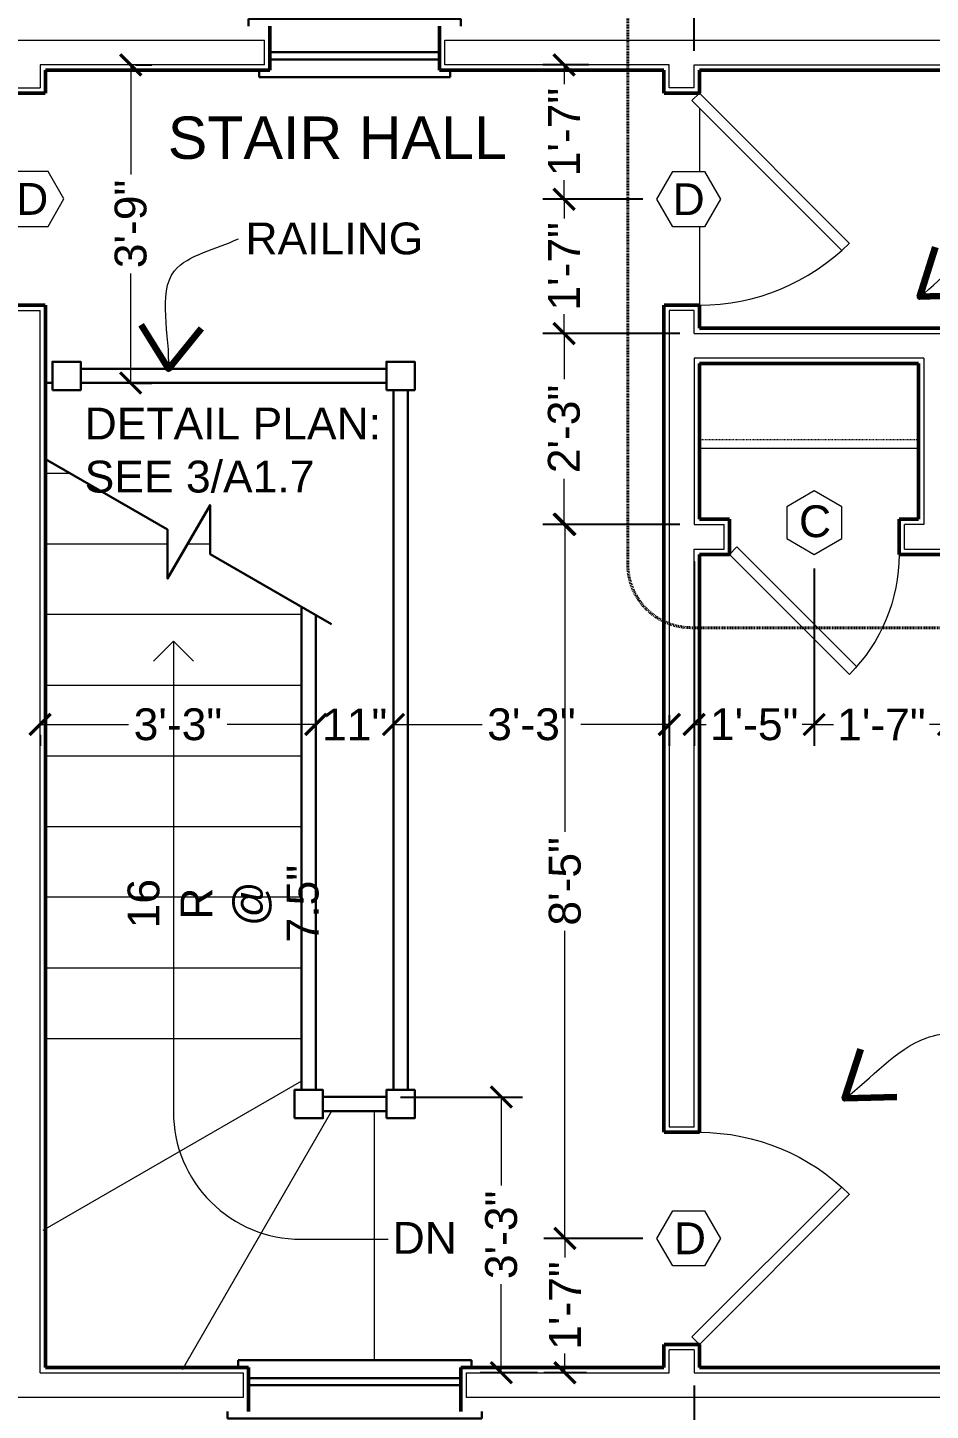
# Model space of a CAD drawing. Header units: inches. Extents: x -54 to 15382, y 469 to 41738.
# Drawn here: x 3613.8 to 3741.4, y 6575.4 to 6771 of the extents above; entities that cross this region are included whole.
import ezdxf

# ---------------------------------------------------------------- set-up
doc = ezdxf.new("R2010")
doc.units = ezdxf.units.IN
doc.header["$MEASUREMENT"] = 0
doc.linetypes.add('DASHED2', pattern=[0.375, 0.25, -0.125])
doc.layers.get('0').update_dxf_attribs({"lineweight": 9})
for name, color, linetype, lineweight in [('1', 7, 'Continuous', 9), ('2', 7, 'Continuous', 18), ('3', 7, 'Continuous', 30), ('5', 7, 'Continuous', 50), ('A-DIMSx', 7, 'Continuous', 9), ('A-LINK', 7, 'Continuous', 40), ('A-SYMB', 7, 'Continuous', 18), ('A-TEXTx', 7, 'Continuous', 18)]:
    doc.layers.add(name, color=color, linetype=linetype, lineweight=lineweight)
doc.styles.get("Standard").update_dxf_attribs({"font": 'arial.ttf'})
doc.dimstyles.get("Standard").update_dxf_attribs({"dimtxt": 3, "dimasz": 2, "dimexe": 0.03125, "dimexo": 0.0625, "dimgap": 0.03125, "dimtad": 0, "dimtoh": 1, "dimdec": 4, "dimlfac": 0.99985, "dimzin": 0, "dimdsep": 46, "dimlunit": 4, "dimtxsty": 'Standard', "dimblk": 'ARCHTICK', "dimblk1": 'ARCHTICK', "dimblk2": 'ARCHTICK', "dimcen": 0.09, "dimclrt": 256, "dimadec": 0, "dimazin": 0, "dimtfac": 1, "dimtdec": 4, "dimtofl": 0, "dimtmove": 0, "dimatfit": 3, "dimfxl": 1, "dimtolj": 1, "dimtzin": 0, "dimarcsym": 0})

# ---------------------------------------------------------------- blocks, each defined once
blk = doc.blocks.new('window plan 24')
at = {"layer": '1'}
for p, q in [((181.69, 1833.26), (181.69, 1836.76)), ((207.19, 1833.26), (207.19, 1836.76))]:
    blk.add_line(p, q, dxfattribs=at)
at = {"layer": '3'}
for p, q in [((209.44, 1839.76), (179.44, 1839.76)), ((179.44, 1839.76), (179.44, 1838.76)), ((209.44, 1838.76), (209.44, 1839.76)), ((206.44, 1835.04), (182.44, 1835.04)), ((206.44, 1834.04), (182.44, 1834.04)), ((180.94, 1832.51), (180.94, 1831.51)), ((180.94, 1831.51), (207.94, 1831.51)), ((207.94, 1831.51), (207.94, 1832.51))]:
    blk.add_line(p, q, dxfattribs=at)
at = {"layer": '5'}
for p, q in [((182.44, 1832.51), (182.44, 1838.76)), ((206.44, 1832.51), (206.44, 1838.76))]:
    blk.add_line(p, q, dxfattribs=at)
blk = doc.blocks.new('window plan 30')
at = {"layer": '1'}
for p, q in [((181.94, 1684.26), (181.94, 1680.76)), ((213.44, 1684.26), (213.44, 1680.76))]:
    blk.add_line(p, q, dxfattribs=at)
at = {"layer": '3'}
for p, q in [((181.19, 1685.01), (181.19, 1686.01)), ((181.19, 1686.01), (214.19, 1686.01)), ((214.19, 1686.01), (214.19, 1685.01)), ((212.69, 1683.48), (182.69, 1683.48)), ((212.69, 1682.48), (182.69, 1682.48)), ((179.69, 1677.76), (179.69, 1678.76)), ((215.69, 1678.76), (215.69, 1677.76)), ((215.69, 1677.76), (179.69, 1677.76))]:
    blk.add_line(p, q, dxfattribs=at)
at = {"layer": '5'}
for p, q in [((182.69, 1685.01), (182.69, 1678.76)), ((212.69, 1685.01), (212.69, 1678.76))]:
    blk.add_line(p, q, dxfattribs=at)
blk = doc.blocks.new('door plan 30')
at = {"layer": '1'}
for p, q in [((362.69, 1685.01), (359.19, 1685.01)), ((363.44, 1684.26), (362.38, 1683.2)), ((363.44, 1684.26), (384.65, 1663.05)), ((362.38, 1683.2), (383.57, 1662.01)), ((362.69, 1653.51), (359.19, 1653.51))]:
    blk.add_line(p, q, dxfattribs=at)
blk.add_arc((363.44, 1684.26), 30, 270, 315, dxfattribs=at)
at = {"layer": '5'}
for p, q in [((358.44, 1684.26), (363.44, 1684.26)), ((358.44, 1654.26), (363.44, 1654.26))]:
    blk.add_line(p, q, dxfattribs=at)
blk = doc.blocks.new('_ArchTick')
at = {"color": 0, "linetype": 'ByBlock', "lineweight": 0, "const_width": 0.15}
blk.add_lwpolyline([(-0.5, -0.5), (0.5, 0.5)], dxfattribs=at)
blk = doc.blocks.new('*D92')
at = {"layer": 'A-DIMSx', "color": 0, "lineweight": -2, "ltscale": 0.1}
for p, q in [((3612, 6767.77), (3612, 6834.27)), ((3708, 6773.77), (3708, 6834.27))]:
    blk.add_line(p, q, dxfattribs=at)
at = {"layer": 'A-DIMSx', "color": 0, "lineweight": 5, "ltscale": 0.1}
for p, q in [((3612, 6831.27), (3656.94, 6831.27)), ((3708, 6831.27), (3663.06, 6831.27))]:
    blk.add_line(p, q, dxfattribs=at)
at = {"layer": 'A-DIMSx', "color": 0, "lineweight": 5, "xscale": 3, "yscale": 3, "zscale": 3, "rotation": 180}
blk.add_blockref('_ArchTick', (3612, 6831.27), dxfattribs=at)
at = {"layer": 'A-DIMSx', "color": 0, "lineweight": 5, "xscale": 3, "yscale": 3, "zscale": 3}
blk.add_blockref('_ArchTick', (3708, 6831.27), dxfattribs=at)
at = {"layer": 'A-DIMSx', "ltscale": 0.25, "insert": (3660, 6831.27), "char_height": 4.5, "attachment_point": 5}
blk.add_mtext("\\A1;8'", dxfattribs=at)
blk = doc.blocks.new('*D93')
at = {"layer": 'A-DIMSx', "color": 0, "lineweight": -2, "ltscale": 0.1}
for p, q in [((3708, 6767.77), (3708, 6834.27)), ((3852, 6771.27), (3852, 6834.27))]:
    blk.add_line(p, q, dxfattribs=at)
at = {"layer": 'A-DIMSx', "color": 0, "lineweight": 5, "ltscale": 0.1}
for p, q in [((3708, 6831.27), (3775.39, 6831.27)), ((3852, 6831.27), (3784.61, 6831.27))]:
    blk.add_line(p, q, dxfattribs=at)
at = {"layer": 'A-DIMSx', "color": 0, "lineweight": 5, "xscale": 3, "yscale": 3, "zscale": 3, "rotation": 180}
blk.add_blockref('_ArchTick', (3708, 6831.27), dxfattribs=at)
at = {"layer": 'A-DIMSx', "color": 0, "lineweight": 5, "xscale": 3, "yscale": 3, "zscale": 3}
blk.add_blockref('_ArchTick', (3852, 6831.27), dxfattribs=at)
at = {"layer": 'A-DIMSx', "ltscale": 0.25, "insert": (3780, 6831.27), "char_height": 4.5, "attachment_point": 5}
blk.add_mtext("\\A1;12'", dxfattribs=at)
blk = doc.blocks.new('*D99')
at = {"layer": 'A-DIMSx', "color": 0, "lineweight": -2, "ltscale": 0.1}
for p, q in [((3612, 6578.77), (3612, 6468.84)), ((3660, 6563.28), (3660, 6468.84))]:
    blk.add_line(p, q, dxfattribs=at)
at = {"layer": 'A-DIMSx', "color": 0, "lineweight": 5, "ltscale": 0.1}
for p, q in [((3612, 6471.84), (3632.85, 6471.84)), ((3660, 6471.84), (3639.15, 6471.84))]:
    blk.add_line(p, q, dxfattribs=at)
at = {"layer": 'A-DIMSx', "color": 0, "lineweight": 5, "xscale": 3, "yscale": 3, "zscale": 3, "rotation": 180}
blk.add_blockref('_ArchTick', (3612, 6471.84), dxfattribs=at)
at = {"layer": 'A-DIMSx', "color": 0, "lineweight": 5, "xscale": 3, "yscale": 3, "zscale": 3}
blk.add_blockref('_ArchTick', (3660, 6471.84), dxfattribs=at)
at = {"layer": 'A-DIMSx', "ltscale": 0.25, "insert": (3636, 6471.84), "char_height": 4.5, "attachment_point": 5}
blk.add_mtext("\\A1;4'", dxfattribs=at)
blk = doc.blocks.new('*D100')
at = {"layer": 'A-DIMSx', "color": 0, "lineweight": -2, "ltscale": 0.1}
for p, q in [((3708, 6578.77), (3708, 6468.84)), ((3660, 6563.28), (3660, 6468.84))]:
    blk.add_line(p, q, dxfattribs=at)
at = {"layer": 'A-DIMSx', "color": 0, "lineweight": 5, "ltscale": 0.1}
for p, q in [((3660, 6471.84), (3680.85, 6471.84)), ((3708, 6471.84), (3687.15, 6471.84))]:
    blk.add_line(p, q, dxfattribs=at)
at = {"layer": 'A-DIMSx', "color": 0, "lineweight": 5, "xscale": 3, "yscale": 3, "zscale": 3, "rotation": 180}
blk.add_blockref('_ArchTick', (3660, 6471.84), dxfattribs=at)
at = {"layer": 'A-DIMSx', "color": 0, "lineweight": 5, "xscale": 3, "yscale": 3, "zscale": 3}
blk.add_blockref('_ArchTick', (3708, 6471.84), dxfattribs=at)
at = {"layer": 'A-DIMSx', "ltscale": 0.25, "insert": (3684, 6471.84), "char_height": 4.5, "attachment_point": 5}
blk.add_mtext("\\A1;4'", dxfattribs=at)
blk = doc.blocks.new('*D101')
at = {"layer": 'A-DIMSx', "color": 0, "lineweight": -2, "ltscale": 0.1}
for p, q in [((3708, 6578.77), (3708, 6468.84)), ((3774, 6564.28), (3774, 6468.84))]:
    blk.add_line(p, q, dxfattribs=at)
at = {"layer": 'A-DIMSx', "color": 0, "lineweight": 5, "ltscale": 0.1}
for p, q in [((3708, 6471.84), (3734, 6471.84)), ((3774, 6471.84), (3748, 6471.84))]:
    blk.add_line(p, q, dxfattribs=at)
at = {"layer": 'A-DIMSx', "color": 0, "lineweight": 5, "xscale": 3, "yscale": 3, "zscale": 3, "rotation": 180}
blk.add_blockref('_ArchTick', (3708, 6471.84), dxfattribs=at)
at = {"layer": 'A-DIMSx', "color": 0, "lineweight": 5, "xscale": 3, "yscale": 3, "zscale": 3}
blk.add_blockref('_ArchTick', (3774, 6471.84), dxfattribs=at)
at = {"layer": 'A-DIMSx', "ltscale": 0.25, "insert": (3741, 6471.84), "char_height": 4.5, "attachment_point": 5}
blk.add_mtext('\\A1;5\'-6"', dxfattribs=at)
blk = doc.blocks.new('*D135')
at = {"layer": 'A-DIMSx', "color": 0, "lineweight": -2, "ltscale": 0.1}
for p, q in [((3660, 6782.28), (3660, 6825.26)), ((3708, 6767.77), (3708, 6825.26))]:
    blk.add_line(p, q, dxfattribs=at)
at = {"layer": 'A-DIMSx', "color": 0, "lineweight": 5, "ltscale": 0.1}
for p, q in [((3660, 6822.26), (3680.85, 6822.26)), ((3708, 6822.26), (3687.15, 6822.26))]:
    blk.add_line(p, q, dxfattribs=at)
at = {"layer": 'A-DIMSx', "color": 0, "lineweight": 5, "xscale": 3, "yscale": 3, "zscale": 3, "rotation": 180}
blk.add_blockref('_ArchTick', (3660, 6822.26), dxfattribs=at)
at = {"layer": 'A-DIMSx', "color": 0, "lineweight": 5, "xscale": 3, "yscale": 3, "zscale": 3}
blk.add_blockref('_ArchTick', (3708, 6822.26), dxfattribs=at)
at = {"layer": 'A-DIMSx', "ltscale": 0.25, "insert": (3684, 6822.26), "char_height": 4.5, "attachment_point": 5}
blk.add_mtext("\\A1;4'", dxfattribs=at)
blk = doc.blocks.new('door plan 24')
at = {"layer": '1'}
for p, q in [((356.81, 1360.16), (360.31, 1360.16)), ((356.06, 1335.41), (339.09, 1352.38)), ((357.12, 1336.47), (340.15, 1353.44)), ((356.06, 1335.41), (357.12, 1336.47)), ((356.81, 1334.66), (360.31, 1334.66))]:
    blk.add_line(p, q, dxfattribs=at)
blk.add_arc((356.06, 1335.41), 24, 90, 135, dxfattribs=at)
at = {"layer": '5'}
for p, q in [((361.06, 1359.41), (356.06, 1359.41)), ((361.06, 1335.41), (356.06, 1335.41))]:
    blk.add_line(p, q, dxfattribs=at)
blk = doc.blocks.new('*D155')
at = {"layer": 'A-DIMSx', "color": 0, "lineweight": -2, "ltscale": 0.1}
for p, q in [((3468, 6575.27), (3468, 6450.84)), ((3852, 6575.27), (3852, 6450.84))]:
    blk.add_line(p, q, dxfattribs=at)
at = {"layer": 'A-DIMSx', "color": 0, "lineweight": 5, "ltscale": 0.1}
for p, q in [((3468, 6453.84), (3655.18, 6453.84)), ((3852, 6453.84), (3664.82, 6453.84))]:
    blk.add_line(p, q, dxfattribs=at)
at = {"layer": 'A-DIMSx', "color": 0, "lineweight": 5, "xscale": 3, "yscale": 3, "zscale": 3, "rotation": 180}
blk.add_blockref('_ArchTick', (3468, 6453.84), dxfattribs=at)
at = {"layer": 'A-DIMSx', "color": 0, "lineweight": 5, "xscale": 3, "yscale": 3, "zscale": 3}
blk.add_blockref('_ArchTick', (3852, 6453.84), dxfattribs=at)
at = {"layer": 'A-DIMSx', "ltscale": 0.25, "insert": (3660, 6453.84), "char_height": 4.5, "attachment_point": 5}
blk.add_mtext("\\A1;32'", dxfattribs=at)
blk = doc.blocks.new('*D157')
at = {"layer": 'A-DIMSx', "color": 0, "lineweight": -2, "ltscale": 0.1}
for p, q in [((3708, 6578.97), (3708, 6459.84)), ((3612, 6482.95), (3612, 6459.84))]:
    blk.add_line(p, q, dxfattribs=at)
at = {"layer": 'A-DIMSx', "color": 0, "lineweight": 5, "ltscale": 0.1}
for p, q in [((3612, 6462.84), (3656.94, 6462.84)), ((3708, 6462.84), (3663.06, 6462.84))]:
    blk.add_line(p, q, dxfattribs=at)
at = {"layer": 'A-DIMSx', "color": 0, "lineweight": 5, "xscale": 3, "yscale": 3, "zscale": 3, "rotation": 180}
blk.add_blockref('_ArchTick', (3612, 6462.84), dxfattribs=at)
at = {"layer": 'A-DIMSx', "color": 0, "lineweight": 5, "xscale": 3, "yscale": 3, "zscale": 3}
blk.add_blockref('_ArchTick', (3708, 6462.84), dxfattribs=at)
at = {"layer": 'A-DIMSx', "ltscale": 0.25, "insert": (3660, 6462.84), "char_height": 4.5, "attachment_point": 5}
blk.add_mtext("\\A1;8'", dxfattribs=at)
blk = doc.blocks.new('*D158')
at = {"layer": 'A-DIMSx', "color": 0, "lineweight": -2, "ltscale": 0.1}
for p, q in [((3708, 6578.97), (3708, 6459.84)), ((3852, 6575.27), (3852, 6459.84))]:
    blk.add_line(p, q, dxfattribs=at)
at = {"layer": 'A-DIMSx', "color": 0, "lineweight": 5, "ltscale": 0.1}
for p, q in [((3708, 6462.84), (3775.39, 6462.84)), ((3852, 6462.84), (3784.61, 6462.84))]:
    blk.add_line(p, q, dxfattribs=at)
at = {"layer": 'A-DIMSx', "color": 0, "lineweight": 5, "xscale": 3, "yscale": 3, "zscale": 3, "rotation": 180}
blk.add_blockref('_ArchTick', (3708, 6462.84), dxfattribs=at)
at = {"layer": 'A-DIMSx', "color": 0, "lineweight": 5, "xscale": 3, "yscale": 3, "zscale": 3}
blk.add_blockref('_ArchTick', (3852, 6462.84), dxfattribs=at)
at = {"layer": 'A-DIMSx', "ltscale": 0.25, "insert": (3780, 6462.84), "char_height": 4.5, "attachment_point": 5}
blk.add_mtext("\\A1;12'", dxfattribs=at)
blk = doc.blocks.new('*D162')
at = {"layer": 'A-DIMSx', "color": 0, "lineweight": 5, "ltscale": 0.1}
for p, q in [((3628.33, 6765.77), (3628.33, 6750.27)), ((3628.33, 6720.77), (3628.33, 6736.28))]:
    blk.add_line(p, q, dxfattribs=at)
at = {"layer": 'A-DIMSx', "color": 0, "lineweight": -2, "ltscale": 0.1}
for p, q in [((3629, 6765.77), (3631.33, 6765.77)), ((3629.01, 6720.77), (3631.33, 6720.77))]:
    blk.add_line(p, q, dxfattribs=at)
at = {"layer": 'A-DIMSx', "color": 0, "lineweight": 5, "xscale": 3, "yscale": 3, "zscale": 3}
for p, rotation in [((3628.33, 6765.77), 90), ((3628.33, 6720.77), 270)]:
    blk.add_blockref('_ArchTick', p, dxfattribs=dict(at, rotation=rotation))
at = {"layer": 'A-DIMSx', "ltscale": 0.25, "insert": (3628.33, 6743.27), "char_height": 4.5, "attachment_point": 5, "rotation": 90}
blk.add_mtext('\\A1;3\'-9"', dxfattribs=at)
blk = doc.blocks.new('*D163')
at = {"layer": 'A-DIMSx', "color": 0, "lineweight": -2, "ltscale": 0.1}
for p, q in [((3704.5, 6673.79), (3704.5, 6669.47)), ((3665.5, 6673.71), (3665.5, 6669.47))]:
    blk.add_line(p, q, dxfattribs=at)
at = {"layer": 'A-DIMSx', "color": 0, "lineweight": 5, "ltscale": 0.1}
for p, q in [((3665.5, 6672.47), (3678.01, 6672.47)), ((3704.5, 6672.47), (3691.99, 6672.47))]:
    blk.add_line(p, q, dxfattribs=at)
at = {"layer": 'A-DIMSx', "color": 0, "lineweight": 5, "xscale": 3, "yscale": 3, "zscale": 3, "rotation": 180}
blk.add_blockref('_ArchTick', (3665.5, 6672.47), dxfattribs=at)
at = {"layer": 'A-DIMSx', "color": 0, "lineweight": 5, "xscale": 3, "yscale": 3, "zscale": 3}
blk.add_blockref('_ArchTick', (3704.5, 6672.47), dxfattribs=at)
at = {"layer": 'A-DIMSx', "ltscale": 0.25, "insert": (3685, 6672.47), "char_height": 4.5, "attachment_point": 5}
blk.add_mtext('\\A1;3\'-3"', dxfattribs=at)
blk = doc.blocks.new('*D164')
at = {"layer": 'A-DIMSx', "color": 0, "lineweight": -2, "ltscale": 0.1}
for p, q in [((3654.5, 6673.75), (3654.5, 6675.47)), ((3665.5, 6674.47), (3665.5, 6675.47))]:
    blk.add_line(p, q, dxfattribs=at)
at = {"layer": 'A-DIMSx', "color": 0, "lineweight": 5, "ltscale": 0.1}
for p, q in [((3654.5, 6672.47), (3651.5, 6672.47)), ((3665.5, 6672.47), (3668.5, 6672.47))]:
    blk.add_line(p, q, dxfattribs=at)
at = {"layer": 'A-DIMSx', "color": 0, "lineweight": 5, "xscale": 3, "yscale": 3, "zscale": 3}
blk.add_blockref('_ArchTick', (3654.5, 6672.47), dxfattribs=at)
at = {"layer": 'A-DIMSx', "color": 0, "lineweight": 5, "xscale": 3, "yscale": 3, "zscale": 3, "rotation": 180}
blk.add_blockref('_ArchTick', (3665.5, 6672.47), dxfattribs=at)
at = {"layer": 'A-DIMSx', "ltscale": 0.25, "insert": (3660, 6672.47), "char_height": 4.5, "attachment_point": 5}
blk.add_mtext('\\A1;11"', dxfattribs=at)
blk = doc.blocks.new('*D165')
at = {"layer": 'A-DIMSx', "color": 0, "lineweight": -2, "ltscale": 0.1}
for p, q in [((3654.5, 6674.47), (3654.5, 6675.47)), ((3615.5, 6670.99), (3615.5, 6669.47))]:
    blk.add_line(p, q, dxfattribs=at)
at = {"layer": 'A-DIMSx', "color": 0, "lineweight": 5, "ltscale": 0.1}
for p, q in [((3615.5, 6672.47), (3628.01, 6672.47)), ((3654.5, 6672.47), (3641.99, 6672.47))]:
    blk.add_line(p, q, dxfattribs=at)
at = {"layer": 'A-DIMSx', "color": 0, "lineweight": 5, "xscale": 3, "yscale": 3, "zscale": 3, "rotation": 180}
blk.add_blockref('_ArchTick', (3615.5, 6672.47), dxfattribs=at)
at = {"layer": 'A-DIMSx', "color": 0, "lineweight": 5, "xscale": 3, "yscale": 3, "zscale": 3}
blk.add_blockref('_ArchTick', (3654.5, 6672.47), dxfattribs=at)
at = {"layer": 'A-DIMSx', "ltscale": 0.25, "insert": (3635, 6672.47), "char_height": 4.5, "attachment_point": 5}
blk.add_mtext('\\A1;3\'-3"', dxfattribs=at)
blk = doc.blocks.new('*D166')
at = {"layer": 'A-DIMSx', "color": 0, "lineweight": -2, "ltscale": 0.1}
for p, q in [((3700.75, 6599.77), (3686.74, 6599.77)), ((3692.81, 6580.77), (3686.74, 6580.77))]:
    blk.add_line(p, q, dxfattribs=at)
at = {"layer": 'A-DIMSx', "color": 0, "lineweight": 5, "ltscale": 0.1}
for p, q in [((3689.74, 6599.77), (3689.74, 6597.06)), ((3689.74, 6580.77), (3689.74, 6583.49))]:
    blk.add_line(p, q, dxfattribs=at)
at = {"layer": 'A-DIMSx', "color": 0, "lineweight": 5, "xscale": 3, "yscale": 3, "zscale": 3}
for p, rotation in [((3689.74, 6599.77), 90), ((3689.74, 6580.77), 270)]:
    blk.add_blockref('_ArchTick', p, dxfattribs=dict(at, rotation=rotation))
at = {"layer": 'A-DIMSx', "ltscale": 0.25, "insert": (3689.74, 6590.27), "char_height": 4.5, "attachment_point": 5, "rotation": 90}
blk.add_mtext('\\A1;1\'-7"', dxfattribs=at)
blk = doc.blocks.new('*D167')
at = {"layer": 'A-DIMSx', "color": 0, "lineweight": -2, "ltscale": 0.1}
for p, q in [((3708, 6695.54), (3708, 6669.47)), ((3725, 6694.52), (3725, 6669.47))]:
    blk.add_line(p, q, dxfattribs=at)
at = {"layer": 'A-DIMSx', "color": 0, "lineweight": 5, "ltscale": 0.1}
for p, q in [((3708, 6672.47), (3709.72, 6672.47)), ((3725, 6672.47), (3723.28, 6672.47))]:
    blk.add_line(p, q, dxfattribs=at)
at = {"layer": 'A-DIMSx', "color": 0, "lineweight": 5, "xscale": 3, "yscale": 3, "zscale": 3, "rotation": 180}
blk.add_blockref('_ArchTick', (3708, 6672.47), dxfattribs=at)
at = {"layer": 'A-DIMSx', "color": 0, "lineweight": 5, "xscale": 3, "yscale": 3, "zscale": 3}
blk.add_blockref('_ArchTick', (3725, 6672.47), dxfattribs=at)
at = {"layer": 'A-DIMSx', "ltscale": 0.25, "insert": (3716.5, 6672.47), "char_height": 4.5, "attachment_point": 5}
blk.add_mtext('\\A1;1\'-5"', dxfattribs=at)
blk = doc.blocks.new('*D168')
at = {"layer": 'A-DIMSx', "color": 0, "lineweight": -2, "ltscale": 0.1}
for p, q in [((3744, 6700.77), (3744, 6669.47)), ((3725, 6694.52), (3725, 6669.47))]:
    blk.add_line(p, q, dxfattribs=at)
at = {"layer": 'A-DIMSx', "color": 0, "lineweight": 5, "ltscale": 0.1}
for p, q in [((3725, 6672.47), (3727.72, 6672.47)), ((3744, 6672.47), (3741.28, 6672.47))]:
    blk.add_line(p, q, dxfattribs=at)
at = {"layer": 'A-DIMSx', "color": 0, "lineweight": 5, "xscale": 3, "yscale": 3, "zscale": 3, "rotation": 180}
blk.add_blockref('_ArchTick', (3725, 6672.47), dxfattribs=at)
at = {"layer": 'A-DIMSx', "color": 0, "lineweight": 5, "xscale": 3, "yscale": 3, "zscale": 3}
blk.add_blockref('_ArchTick', (3744, 6672.47), dxfattribs=at)
at = {"layer": 'A-DIMSx', "ltscale": 0.25, "insert": (3734.5, 6672.47), "char_height": 4.5, "attachment_point": 5}
blk.add_mtext('\\A1;1\'-7"', dxfattribs=at)
blk = doc.blocks.new('*D169')
at = {"layer": 'A-DIMSx', "color": 0, "lineweight": -2, "ltscale": 0.1}
for p, q in [((3693.1, 6765.77), (3686.61, 6765.77)), ((3700.75, 6746.77), (3686.61, 6746.77))]:
    blk.add_line(p, q, dxfattribs=at)
at = {"layer": 'A-DIMSx', "color": 0, "lineweight": 5, "ltscale": 0.1}
for p, q in [((3689.61, 6765.77), (3689.61, 6763.06)), ((3689.61, 6746.77), (3689.61, 6749.49))]:
    blk.add_line(p, q, dxfattribs=at)
at = {"layer": 'A-DIMSx', "color": 0, "lineweight": 5, "xscale": 3, "yscale": 3, "zscale": 3}
for p, rotation in [((3689.61, 6765.77), 90), ((3689.61, 6746.77), 270)]:
    blk.add_blockref('_ArchTick', p, dxfattribs=dict(at, rotation=rotation))
at = {"layer": 'A-DIMSx', "ltscale": 0.25, "insert": (3689.61, 6756.27), "char_height": 4.5, "attachment_point": 5, "rotation": 90}
blk.add_mtext('\\A1;1\'-7"', dxfattribs=at)
blk = doc.blocks.new('*D170')
at = {"layer": 'A-DIMSx', "color": 0, "lineweight": -2, "ltscale": 0.1}
for p, q in [((3700.75, 6746.77), (3686.61, 6746.77)), ((3706, 6727.77), (3686.61, 6727.77))]:
    blk.add_line(p, q, dxfattribs=at)
at = {"layer": 'A-DIMSx', "color": 0, "lineweight": 5, "ltscale": 0.1}
for p, q in [((3689.61, 6746.77), (3689.61, 6744.06)), ((3689.61, 6727.77), (3689.61, 6730.49))]:
    blk.add_line(p, q, dxfattribs=at)
at = {"layer": 'A-DIMSx', "color": 0, "lineweight": 5, "xscale": 3, "yscale": 3, "zscale": 3}
for p, rotation in [((3689.61, 6746.77), 90), ((3689.61, 6727.77), 270)]:
    blk.add_blockref('_ArchTick', p, dxfattribs=dict(at, rotation=rotation))
at = {"layer": 'A-DIMSx', "ltscale": 0.25, "insert": (3689.61, 6737.27), "char_height": 4.5, "attachment_point": 5, "rotation": 90}
blk.add_mtext('\\A1;1\'-7"', dxfattribs=at)
blk = doc.blocks.new('*D171')
at = {"layer": 'A-DIMSx', "color": 0, "lineweight": -2, "ltscale": 0.1}
for p, q in [((3706, 6727.77), (3686.61, 6727.77)), ((3706, 6700.77), (3686.61, 6700.77))]:
    blk.add_line(p, q, dxfattribs=at)
at = {"layer": 'A-DIMSx', "color": 0, "lineweight": 5, "ltscale": 0.1}
for p, q in [((3689.61, 6727.77), (3689.61, 6721.31)), ((3689.61, 6700.77), (3689.61, 6707.24))]:
    blk.add_line(p, q, dxfattribs=at)
at = {"layer": 'A-DIMSx', "color": 0, "lineweight": 5, "xscale": 3, "yscale": 3, "zscale": 3}
for p, rotation in [((3689.61, 6727.77), 90), ((3689.61, 6700.77), 270)]:
    blk.add_blockref('_ArchTick', p, dxfattribs=dict(at, rotation=rotation))
at = {"layer": 'A-DIMSx', "ltscale": 0.25, "insert": (3689.61, 6714.27), "char_height": 4.5, "attachment_point": 5, "rotation": 90}
blk.add_mtext('\\A1;2\'-3"', dxfattribs=at)
blk = doc.blocks.new('*D172')
at = {"layer": 'A-DIMSx', "color": 0, "lineweight": -2, "ltscale": 0.1}
for p, q in [((3706, 6700.77), (3686.74, 6700.77)), ((3700.75, 6599.77), (3686.74, 6599.77))]:
    blk.add_line(p, q, dxfattribs=at)
at = {"layer": 'A-DIMSx', "color": 0, "lineweight": 5, "ltscale": 0.1}
for p, q in [((3689.74, 6700.77), (3689.74, 6657.26)), ((3689.74, 6599.77), (3689.74, 6643.29))]:
    blk.add_line(p, q, dxfattribs=at)
at = {"layer": 'A-DIMSx', "color": 0, "lineweight": 5, "xscale": 3, "yscale": 3, "zscale": 3}
for p, rotation in [((3689.74, 6700.77), 90), ((3689.74, 6599.77), 270)]:
    blk.add_blockref('_ArchTick', p, dxfattribs=dict(at, rotation=rotation))
at = {"layer": 'A-DIMSx', "ltscale": 0.25, "insert": (3689.74, 6650.27), "char_height": 4.5, "attachment_point": 5, "rotation": 90}
blk.add_mtext('\\A1;8\'-5"', dxfattribs=at)
blk = doc.blocks.new('*D176')
at = {"layer": 'A-DIMSx', "color": 0, "lineweight": -2, "ltscale": 0.1}
for p, q in [((3666.5, 6619.77), (3683.74, 6619.77)), ((3685.84, 6580.77), (3677.74, 6580.77))]:
    blk.add_line(p, q, dxfattribs=at)
at = {"layer": 'A-DIMSx', "color": 0, "lineweight": 5, "ltscale": 0.1}
for p, q in [((3680.74, 6619.77), (3680.74, 6607.27)), ((3680.74, 6580.77), (3680.74, 6593.28))]:
    blk.add_line(p, q, dxfattribs=at)
at = {"layer": 'A-DIMSx', "color": 0, "lineweight": 5, "xscale": 3, "yscale": 3, "zscale": 3}
for p, rotation in [((3680.74, 6619.77), 90), ((3680.74, 6580.77), 270)]:
    blk.add_blockref('_ArchTick', p, dxfattribs=dict(at, rotation=rotation))
at = {"layer": 'A-DIMSx', "ltscale": 0.25, "insert": (3680.74, 6600.27), "char_height": 4.5, "attachment_point": 5, "rotation": 90}
blk.add_mtext('\\A1;3\'-3"', dxfattribs=at)

msp = doc.modelspace()

# ---------------------------------------------------------------- linework, layer by layer
at = {"layer": '1'}
for p, q in [((3558.7496051, 6769.2747155), (3647.2500785, 6769.2747155)), ((3672.7500785, 6769.2747155), (3761.2496051, 6769.2747155)), ((3615.5000785, 6765.7747155), (3615.5000785, 6762.5247155)), ((3647.2500785, 6765.7747155), (3615.5000785, 6765.7747155)), ((3704.5000785, 6765.7747155), (3672.7500785, 6765.7747155)), ((3704.5000785, 6762.5247155), (3704.5000785, 6765.7747155)), ((3708.0000785, 6765.7747155), (3761.2496051, 6765.7747155)), ((3708.0000785, 6762.5247155), (3708.0000785, 6765.7747155)), ((3615.5000785, 6580.7747155), (3615.5000785, 6731.0247155)), ((3704.5000785, 6731.0247155), (3704.5000785, 6615.5247155)), ((3708.0000785, 6727.7747155), (3708.0000785, 6731.0247155)), ((3708.0000785, 6727.7747155), (3744.0000785, 6727.7747155)), ((3740.5000785, 6724.2747155), (3708.0000785, 6724.2747155)), ((3708.0000785, 6724.2747155), (3708.0000785, 6700.7747155)), ((3740.5000785, 6724.2747155), (3740.5000785, 6700.7747155)), ((3708.0000785, 6700.7747155), (3712.2500785, 6700.7747155)), ((3740.5000785, 6700.7747155), (3737.7500785, 6700.7747155)), ((3708.0000785, 6697.2747155), (3712.2500785, 6697.2747155)), ((3708.0000785, 6615.5247155), (3708.0000785, 6697.2747155)), ((3737.7500785, 6697.2747155), (3848.5000785, 6697.2747155)), ((3704.5000785, 6580.7747155), (3704.5000785, 6584.0247155)), ((3708.0000785, 6584.0247155), (3708.0000785, 6580.7747155)), ((3615.5000785, 6580.7747155), (3644.2500785, 6580.7747155)), ((3675.7500785, 6580.7747155), (3704.5000785, 6580.7747155)), ((3708.0000785, 6580.7747155), (3758.2500785, 6580.7747155)), ((3644.2500785, 6577.2747155), (3561.7500785, 6577.2747155)), ((3758.2500785, 6577.2747155), (3675.7500785, 6577.2747155))]:
    msp.add_line(p, q, dxfattribs=at)
at = {"layer": '1', "ltscale": 0.25}
for p, q in [((3708.7500785, 6759.6533951), (3708.7500785, 6750.6718298)), ((3708.7500785, 6742.8776012), (3708.7500785, 6731.7747155))]:
    msp.add_line(p, q, dxfattribs=at)
at = {"layer": '2', "linetype": 'DASHED2', "ltscale": 0.25}
msp.add_line((3708.7500785, 6712.7747155), (3739.7500785, 6712.7747155), dxfattribs=at)
at = {"layer": '2'}
for p, q in [((3739.7500785, 6711.5247155), (3708.7500785, 6711.5247155)), ((3616.2500785, 6708.0173562), (3619.7216713, 6708.0173562)), ((3616.2500785, 6698.0173562), (3633.5505292, 6698.0173562)), ((3636.3866459, 6698.0173562), (3639.5505292, 6698.0173562)), ((3652.5000785, 6688.0173562), (3616.2500785, 6688.0173562)), ((3616.2500785, 6678.0173562), (3652.5000785, 6678.0173562)), ((3616.2500785, 6668.0173562), (3652.5000785, 6668.0173562)), ((3616.2500785, 6658.0173562), (3652.5000785, 6658.0173562)), ((3652.5000785, 6648.0173562), (3616.2500785, 6648.0173562)), ((3652.5000785, 6638.0173562), (3616.2500785, 6638.0173562)), ((3652.5000785, 6628.0173562), (3616.2500785, 6628.0173562)), ((3652.5000785, 6622.0173562), (3615.9093316, 6600.8916786)), ((3656.7427192, 6617.7747155), (3635.6186688, 6581.186787)), ((3662.7427192, 6617.7747155), (3662.7427192, 6582.5247155))]:
    msp.add_line(p, q, dxfattribs=at)
at = {"layer": '3', "ltscale": 0.1}
for p, q in [((3664.5000785, 6722.7747155), (3621.2500785, 6722.7747155)), ((3617.2500785, 6720.7747155), (3616.2500785, 6720.7747155)), ((3664.5000785, 6720.7747155), (3621.2500785, 6720.7747155))]:
    msp.add_line(p, q, dxfattribs=at)
at = {"layer": '3'}
for p, q in [((3665.5000785, 6719.7747155), (3665.5000785, 6620.7747155)), ((3667.5000785, 6719.7747155), (3667.5000785, 6620.7747155)), ((3652.5000785, 6620.7747155), (3652.5000785, 6689.0927339)), ((3654.5000785, 6620.7747155), (3654.5000785, 6687.9380334)), ((3655.5000785, 6619.7747155), (3664.5000785, 6619.7747155)), ((3655.5000785, 6617.7747155), (3664.5000785, 6617.7747155))]:
    msp.add_line(p, q, dxfattribs=at)
at = {"layer": '3', "ltscale": 0.25}
for points in [[(3617.2500785, 6719.7747155), (3617.2500785, 6723.7747155), (3621.2500785, 6723.7747155), (3621.2500785, 6719.7747155), (3617.2500785, 6719.7747155)], [(3664.5000785, 6719.7747155), (3664.5000785, 6723.7747155), (3668.5000785, 6723.7747155), (3668.5000785, 6719.7747155), (3664.5000785, 6719.7747155)], [(3656.7391197, 6686.6453224), (3639.5505292, 6696.5691597), (3639.5505292, 6703.4973629), (3633.5505292, 6693.1050581), (3633.5505292, 6700.0332613), (3616.2500785, 6710.0216812)], [(3651.5000785, 6616.7747155), (3651.5000785, 6620.7747155), (3655.5000785, 6620.7747155), (3655.5000785, 6616.7747155), (3651.5000785, 6616.7747155)], [(3664.5000785, 6616.7747155), (3664.5000785, 6620.7747155), (3668.5000785, 6620.7747155), (3668.5000785, 6616.7747155), (3664.5000785, 6616.7747155)]]:
    msp.add_lwpolyline(points, dxfattribs=at)
at = {"layer": '5'}
for p, q in [((3616.2500785, 6765.0247155), (3616.2500785, 6761.7747155)), ((3648.0000785, 6765.0247155), (3616.2500785, 6765.0247155)), ((3703.7500785, 6765.0247155), (3672.0000785, 6765.0247155)), ((3703.7500785, 6765.0247155), (3703.7500785, 6761.7747155)), ((3708.7500785, 6761.7747155), (3708.7500785, 6765.0247155)), ((3761.9996051, 6765.0247155), (3708.7500785, 6765.0247155)), ((3616.2500785, 6581.5247155), (3616.2500785, 6731.7747155)), ((3703.7500785, 6731.7747155), (3703.7500785, 6614.7747155)), ((3708.7500785, 6728.5247155), (3708.7500785, 6731.7747155)), ((3708.7500785, 6728.5247155), (3744.7500785, 6728.5247155)), ((3708.7500785, 6723.5247155), (3708.7500785, 6701.5247155)), ((3708.7500785, 6723.5247155), (3739.7500785, 6723.5247155)), ((3739.7500785, 6701.5247155), (3739.7500785, 6723.5247155)), ((3713.0000785, 6701.5247155), (3708.7500785, 6701.5247155)), ((3739.7500785, 6701.5247155), (3737.0000785, 6701.5247155)), ((3708.7500785, 6614.7747155), (3708.7500785, 6696.5247155)), ((3713.0000785, 6696.5247155), (3708.7500785, 6696.5247155)), ((3847.7500785, 6696.5247155), (3737.0000785, 6696.5247155)), ((3703.7500785, 6581.5247155), (3703.7500785, 6584.7747155)), ((3708.7500785, 6584.7747155), (3708.7500785, 6581.5247155)), ((3616.2500785, 6581.5247155), (3645.0000785, 6581.5247155)), ((3675.0000785, 6581.5247155), (3703.7500785, 6581.5247155)), ((3708.7500785, 6581.5247155), (3759.0000785, 6581.5247155))]:
    msp.add_line(p, q, dxfattribs=at)
at = {"layer": 'A-LINK', "linetype": 'DASHED2', "ltscale": 0.5, "flags": 128}
msp.add_lwpolyline([(3698.62422, 6777.2311628), (3698.62422, 6695.1583838, 0.4142135624), (3707.62422, 6686.1583838), (3854.7434435, 6686.1583838, 0.4142135624), (3863.7434435, 6695.1583838), (3863.7434435, 6777.2311628, 0.4142135624), (3854.7434435, 6786.2311628), (3707.62422, 6786.2311628, 0.4142135624)], format="xyb", close=True, dxfattribs=at)
at = {"layer": 'A-SYMB', "ltscale": 0.1}
for points in [[(3612.139597, 6750.7112362), (3609.889597, 6746.8141219), (3612.139597, 6742.9170076), (3616.639597, 6742.9170076), (3618.889597, 6746.8141219), (3616.639597, 6750.7112362)], [(3709.5000785, 6750.6718298), (3711.7500785, 6746.7747155), (3709.5000785, 6742.8776012), (3705.0000785, 6742.8776012), (3702.7500785, 6746.7747155), (3705.0000785, 6750.6718298)], [(3728.8971928, 6703.2747155), (3725.0000785, 6705.5247155), (3721.1029641, 6703.2747155), (3721.1029641, 6698.7747155), (3725.0000785, 6696.5247155), (3728.8971928, 6698.7747155)], [(3705.0000785, 6595.8776012), (3702.7500785, 6599.7747155), (3705.0000785, 6603.6718298), (3709.5000785, 6603.6718298), (3711.7500785, 6599.7747155), (3709.5000785, 6595.8776012)]]:
    msp.add_lwpolyline(points, close=True, dxfattribs=at)
at = {"layer": 'A-TEXTx', "ltscale": 0.25}
msp.add_lwpolyline([(3631.5466513, 6681.403361), (3634.3750785, 6684.2317881), (3637.2035056, 6681.403361), (3634.3750785, 6684.2317881), (3634.3750785, 6617.6497162, 0.4142135624), (3652.3750785, 6599.6497162), (3664.74207, 6599.6497162)], format="xyb", dxfattribs=at)

# ---------------------------------------------------------------- block references
for name, p in [('window plan 24', (3465.5614999, 4932.5151403)), ('window plan 30', (3462.3110265, 4896.5151403))]:
    msp.add_blockref(name, p)
at = {"layer": '2', "xscale": -1}
msp.add_blockref('door plan 30', (3974.6891305, 5077.5151403), dxfattribs=at)
at = {"layer": '2'}
msp.add_blockref('door plan 30', (3345.3110265, 5077.5151403), dxfattribs=at)
at = {"layer": '2', "xscale": -1}
for name, p, rotation in [('door plan 24', (2377.5885562, 6340.4677277), 269.9999999999999), ('door plan 30', (3345.3110265, 8269.0342907), 180)]:
    msp.add_blockref(name, p, dxfattribs=dict(at, rotation=rotation))

# ---------------------------------------------------------------- texts
at = {"layer": 'A-TEXTx', "ltscale": 0.5}
for s, insert, char_height, width, attachment_point in [('{STAIR HALL}', (3657.555793, 6758.4779858), 6, 51.83963987, 2), ('{D}', (3614.3993466, 6746.8120302), 4.5, 5.465913137, 5), ('{D}', (3707.2403289, 6746.7726238), 4.5, 5.465913137, 5), ('{C}', (3725.1120266, 6701.186401), 4.5, 5.465913137, 5), ('{D}', (3707.4211421, 6599.7768072), 4.5, 5.465913137, 5)]:
    msp.add_mtext(s, dxfattribs=dict(at, insert=insert, char_height=char_height, width=width, attachment_point=attachment_point))
at = {"layer": 'A-TEXTx', "ltscale": 0.25, "char_height": 4.5, "attachment_point": 4}
for s, insert in [('{RAILING}', (3644.5567536, 6741.1892827)), ('DETAIL PLAN: \\PSEE 3/A1.7', (3621.813172, 6711.2533982))]:
    msp.add_mtext(s, dxfattribs=dict(at, insert=insert))
at = {"layer": 'A-TEXTx', "ltscale": 0.25, "insert": (3627.8824871, 6647.1191321), "char_height": 4.5, "width": 0.397886182, "attachment_point": 2, "rotation": 90}
msp.add_mtext('{16 R @ 7.5"}', dxfattribs=at)
at = {"layer": 'A-TEXTx', "ltscale": 0.25, "insert": (3669.9097737, 6602.0883859), "char_height": 4.5, "width": 9.642439619, "attachment_point": 2}
msp.add_mtext('{DN}', dxfattribs=at)

# ---------------------------------------------------------------- dimensions: what is measured, and where the dimension line sits
at = {"layer": 'A-DIMSx', "ltscale": 0.1}
for base, p1, p2, picture, middle in [((3708.0000785, 6831.2747155), (3612.0000785, 6765.7747155), (3708.0000785, 6771.7747155), '*D92', (3660.0000785, 6831.2747155)), ((3852.0000785, 6831.2747155), (3708.0000785, 6765.7747155), (3852.0000785, 6769.2747155), '*D93', (3780.0000785, 6831.2747155)), ((3708.0000785, 6822.2644082), (3660.0000785, 6780.2798691), (3708.0000785, 6765.7747155), '*D135', (3684.0000785, 6822.2644082)), ((3744.0000785, 6672.4742213), (3725.0000785, 6696.5247155), (3744.0000785, 6702.7747155), '*D168', (3734.5000785, 6672.4742213)), ((3708.0000785, 6672.4742213), (3725.0000785, 6696.5247155), (3708.0000785, 6697.5423959), '*D167', (3716.5000785, 6672.4742213)), ((3704.5000785, 6672.4742213), (3665.5000785, 6675.7093609), (3704.5000785, 6675.7922335), '*D163', (3685.0000785, 6672.4742213)), ((3615.5000785, 6672.4742213), (3654.5000785, 6672.4742213), (3615.5000785, 6672.9869732), '*D165', (3635.0000785, 6672.4742213)), ((3654.5000785, 6672.4742213), (3665.5000785, 6672.4742213), (3654.5000785, 6671.7531876), '*D164', (3660.0000785, 6672.4742213)), ((3708.0000785, 6462.8386593), (3612.0000785, 6484.9462304), (3708.0000785, 6580.9744024), '*D157', (3660.0000785, 6462.8386593)), ((3660.0000785, 6471.8386593), (3612.0000785, 6580.7747155), (3660.0000785, 6565.2798691), '*D99', (3636.0000785, 6471.8386593)), ((3708.0000785, 6471.8386593), (3660.0000785, 6565.2798691), (3708.0000785, 6580.7747155), '*D100', (3684.0000785, 6471.8386593)), ((3852.0000785, 6462.8386593), (3708.0000785, 6580.9744024), (3852.0000785, 6577.2747155), '*D158', (3780.0000785, 6462.8386593)), ((3774.0000785, 6471.8386593), (3708.0000785, 6580.7747155), (3774.0000785, 6566.2798691), '*D101', (3741.0000785, 6471.8386593)), ((3852.0000785, 6453.8386593), (3468.0000785, 6577.2747155), (3852.0000785, 6577.2747155), '*D155', (3660.0000785, 6453.8386593))]:
    dim = msp.add_linear_dim(base=base, p1=p1, p2=p2, dimstyle='Standard', override={"dimtxt": 4.5, "dimasz": 3, "dimexe": 3, "dimexo": 2, "dimgap": 1, "dimlfac": -47.9928, "dimlwd": 5}, dxfattribs=at)
    dim.commit()
    dim.dimension.update_dxf_attribs({"geometry": picture, "text_midpoint": middle})
for base, p1, p2, picture, middle in [((3628.3332512, 6765.7747155), (3627.0090252, 6720.7747155), (3626.9960652, 6765.7747155), '*D162', (3628.3332512, 6743.2747155)), ((3689.6057938, 6746.7747155), (3695.0966107, 6765.7747155), (3702.7500785, 6746.7747155), '*D169', (3689.6057938, 6756.2747155)), ((3689.6057938, 6727.7747155), (3702.7500785, 6746.7747155), (3708.0000785, 6727.7747155), '*D170', (3689.6057938, 6737.2747155)), ((3689.6057938, 6700.7747155), (3708.0000785, 6727.7747155), (3708.0000785, 6700.7747155), '*D171', (3689.6057938, 6714.2747155)), ((3689.7434807, 6599.7747155), (3708.0000785, 6700.7747155), (3702.7500785, 6599.7747155), '*D172', (3689.7434807, 6650.2747155)), ((3680.7434807, 6580.7747155), (3664.5000785, 6619.7747155), (3687.8410767, 6580.7747155), '*D176', (3680.7434807, 6600.2747155)), ((3689.7434807, 6599.7747155), (3694.8120898, 6580.7747155), (3702.7500785, 6599.7747155), '*D166', (3689.7434807, 6590.2747155))]:
    dim = msp.add_linear_dim(base=base, p1=p1, p2=p2, angle=90, dimstyle='Standard', override={"dimtxt": 4.5, "dimasz": 3, "dimexe": 3, "dimexo": 2, "dimgap": 1, "dimlfac": -47.9928, "dimlwd": 5}, dxfattribs=at)
    dim.commit()
    dim.dimension.update_dxf_attribs({"geometry": picture, "text_midpoint": middle})

# ---------------------------------------------------------------- leaders
at = {"layer": 'A-TEXTx', "path_type": 1, "annotation_type": 0, "has_hookline": 1, "hookline_direction": 0}
for points, text_width in [([(3633.6769837, 6722.7747155), (3634.5394534, 6736.6651976), (3643.5567536, 6741.1892827)], 24.2343111), ([(3739.9138764, 6732.9772885), (3750.6340872, 6741.1059501), (3754.6762992, 6741.9336126)], 36.4819236), ([(3729.3197764, 6619.5521173), (3740.7913633, 6628.09048), (3749.7878457, 6629.5519837)], 60.9157572)]:
    msp.add_leader(points, dimstyle='Standard', override={"dimasz": 6, "dimgap": 1, "dimldrblk": 'Open90', "dimlwd": 65535}, dxfattribs=dict(at, text_width=text_width))

doc.saveas('drawing.dxf')
